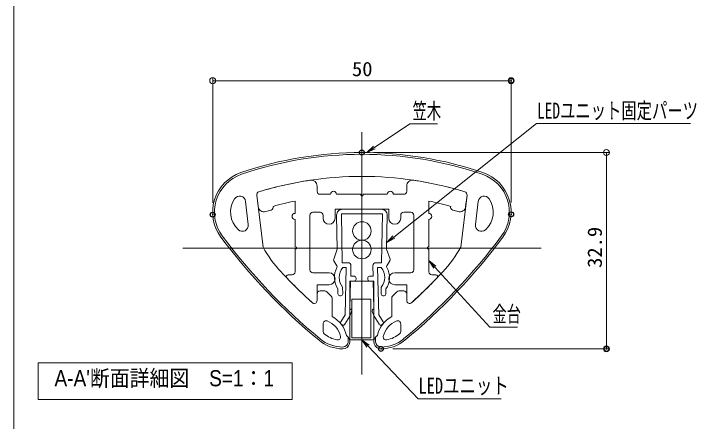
# Model space of a CAD drawing. Units: millimetres, scale not verified, with parts at other scales. Extents: x -600 to 600, y -416 to 415.
# Drawn here: x -599.9 to -250.2, y -210.9 to -6.2 of the extents above; entities that cross this region are included whole.
import ezdxf
from ezdxf.enums import TextEntityAlignment as Align

# ---------------------------------------------------------------- set-up
doc = ezdxf.new("R2010")
doc.units = ezdxf.units.MM
doc.header["$LTSCALE"] = 5
doc.header["$PDMODE"] = 32
doc.header["$PDSIZE"] = 2.5
for name, color, linetype, lineweight in [('0-0_zumenwaku', 2, 'Continuous', 9), ('0-2_center', 5, 'Continuous', 9), ('0-A_金台', 3, 'Continuous', 9), ('0-B_笠木', 4, 'Continuous', 9), ('0-D_sunpou', 1, 'Continuous', 9), ('0-E_0', 7, 'Continuous', 9), ('1-A_YEL_M', 2, 'Continuous', 9), ('1-B_BLU_M', 5, 'Continuous', 9), ('1-D_LED配線', 4, 'Continuous', 9), ('1-E_3', 2, 'Continuous', 9)]:
    doc.layers.add(name, color=color, linetype=linetype, lineweight=lineweight)
doc.layers.add('0-1_moji', color=2, linetype='Continuous')
doc.layers.add('0-F_DEFPOINTS', color=7, linetype='Continuous')
doc.styles.add('ＭＳ ゴシック', font='')
doc.styles.add('ＭＳ Ｐゴシック', font='')
doc.styles.get('ＭＳ ゴシック').set_extended_font_data('MS Gothic')
doc.styles.get('ＭＳ Ｐゴシック').set_extended_font_data('MS PGothic')

# ---------------------------------------------------------------- blocks, each defined once
blk = doc.blocks.new('_ORIGIN')
at = {"layer": '0-E_0', "color": 1}
blk.add_line((0, 0), (-5, 0), dxfattribs=at)
blk.add_circle((0, 0), 2.5, dxfattribs=at)
blk = doc.blocks.new('MLeader17')
at = {"layer": '0-D_sunpou', "color": 7}
blk.add_line((-425.116, -169.949), (-422.02, -173.215), dxfattribs=at)
at = {"layer": '0-D_sunpou'}
blk.add_line((-395.844, -199.687), (-355.176, -199.687), dxfattribs=at)
at = {"layer": '0-D_sunpou', "color": 7}
blk.add_lwpolyline([(-422.565, -173.731), (-425.116, -169.949), (-421.476, -172.699)], dxfattribs=at)
at = {"layer": '0-D_sunpou'}
blk.add_lwpolyline([(-422.02, -173.215), (-396.924, -199.687), (-395.844, -199.687)], dxfattribs=at)
at = {"layer": '0-D_sunpou', "color": 2, "style": 'ＭＳ ゴシック', "width": 0.75}
blk.add_text('LEDユニット', height=8.065, dxfattribs=at).set_placement((-396.694, -199.561), align=Align.BOTTOM_LEFT)
blk = doc.blocks.new('MLeader18')
at = {"layer": '0-D_sunpou'}
blk.add_line((-336.255, -61.232), (-259.981, -61.232), dxfattribs=at)
at = {"layer": '0-D_sunpou', "color": 7}
blk.add_line((-412.642, -121.169), (-409.121, -118.366), dxfattribs=at)
at = {"layer": '0-D_sunpou'}
blk.add_lwpolyline([(-409.121, -118.366), (-337.335, -61.232), (-336.255, -61.232)], dxfattribs=at)
at = {"layer": '0-D_sunpou', "color": 7}
blk.add_lwpolyline([(-408.654, -118.953), (-412.642, -121.169), (-409.588, -117.78)], dxfattribs=at)
at = {"layer": '0-D_sunpou', "color": 2, "style": 'ＭＳ ゴシック', "width": 0.7}
blk.add_text('LEDユニット固定パーツ', height=8.065, dxfattribs=at).set_placement((-337.105, -61.259), align=Align.BOTTOM_LEFT)
blk = doc.blocks.new('MLeader19')
at = {"layer": '0-D_sunpou', "color": 7}
blk.add_line((-391.516, -130.175), (-388.473, -133.49), dxfattribs=at)
at = {"layer": '0-D_sunpou'}
blk.add_line((-359.776, -163.579), (-346.962, -163.579), dxfattribs=at)
at = {"layer": '0-D_sunpou', "color": 7}
blk.add_lwpolyline([(-389.026, -133.997), (-391.516, -130.175), (-387.921, -132.983)], dxfattribs=at)
at = {"layer": '0-D_sunpou'}
blk.add_lwpolyline([(-388.473, -133.49), (-360.856, -163.579), (-359.776, -163.579)], dxfattribs=at)
at = {"layer": '0-D_sunpou', "color": 2, "style": 'ＭＳ ゴシック', "width": 0.65}
blk.add_text('金台', height=8.065, dxfattribs=at).set_placement((-359.506, -163.496), align=Align.BOTTOM_LEFT)
blk = doc.blocks.new('MLeader20')
at = {"layer": '0-D_sunpou'}
blk.add_line((-399.904, -61.383), (-387.09, -61.383), dxfattribs=at)
at = {"layer": '0-D_sunpou', "color": 7}
blk.add_line((-422.607, -75.892), (-418.871, -73.384), dxfattribs=at)
at = {"layer": '0-D_sunpou'}
blk.add_lwpolyline([(-418.871, -73.384), (-400.984, -61.383), (-399.904, -61.383)], dxfattribs=at)
at = {"layer": '0-D_sunpou', "color": 7}
blk.add_lwpolyline([(-418.453, -74.007), (-422.607, -75.892), (-419.288, -72.762)], dxfattribs=at)
at = {"layer": '0-D_sunpou', "color": 2, "style": 'ＭＳ ゴシック', "width": 0.65}
blk.add_text('笠木', height=8.065, dxfattribs=at).set_placement((-399.634, -61.426), align=Align.BOTTOM_LEFT)

msp = doc.modelspace()

# ---------------------------------------------------------------- linework, layer by layer
at = {"layer": '0-0_zumenwaku', "color": 6}
msp.add_lwpolyline([(-599.936, -415.533), (600.064, -415.533), (600.064, 415.467), (-599.936, 415.467)], close=True, dxfattribs=at)
at = {"layer": '0-2_center'}
for p, q in [((-425.116, -65.607), (-425.116, -187.512)), ((-515.116, -123.875), (-335.116, -123.875))]:
    msp.add_line(p, q, dxfattribs=at)
at = {"layer": '0-A_金台'}
for p, q in [((-447.616, -95.375), (-447.616, -92.762)), ((-402.616, -95.375), (-402.616, -92.762)), ((-477.93, -97.26), (-477.236, -103.045)), ((-440.866, -96.875), (-446.116, -96.875)), ((-425.716, -96.875), (-437.866, -96.875)), ((-425.716, -97.175), (-425.716, -96.875)), ((-424.516, -96.875), (-424.516, -97.175)), ((-412.366, -96.875), (-424.516, -96.875)), ((-404.116, -96.875), (-409.366, -96.875)), ((-372.302, -97.26), (-372.997, -103.045)), ((-458.716, -100.284), (-458.716, -106.475)), ((-391.516, -100.284), (-391.516, -106.475)), ((-438.616, -104.375), (-411.616, -104.375)), ((-438.616, -104.375), (-438.616, -108.875)), ((-411.616, -104.375), (-411.616, -108.875)), ((-451.216, -107.375), (-451.216, -134.848)), ((-446.116, -105.875), (-449.716, -105.875)), ((-444.616, -107.375), (-444.616, -108.875)), ((-405.616, -107.375), (-405.616, -108.875)), ((-404.116, -105.875), (-400.516, -105.875)), ((-399.016, -107.375), (-399.016, -134.848)), ((-458.716, -109.475), (-458.716, -123.275)), ((-391.516, -109.475), (-391.516, -123.275)), ((-458.416, -123.275), (-458.716, -123.275)), ((-458.716, -124.475), (-458.716, -135.875)), ((-458.416, -124.475), (-458.716, -124.475)), ((-391.816, -123.275), (-391.516, -123.275)), ((-391.816, -124.475), (-391.516, -124.475)), ((-391.516, -124.475), (-391.516, -135.875)), ((-449.716, -136.348), (-441.616, -136.348)), ((-400.516, -136.348), (-408.616, -136.348)), ((-462.211, -137.375), (-460.216, -137.375)), ((-388.021, -137.375), (-390.016, -137.375)), ((-447.616, -142.348), (-447.616, -150.228)), ((-447.616, -142.348), (-441.616, -142.348)), ((-402.616, -142.348), (-408.616, -142.348)), ((-402.616, -142.348), (-402.616, -150.228))]:
    msp.add_line(p, q, dxfattribs=at)
for centre, radius, start, end in [((-425.116, -264.146), 176.271, 98.46285, 107.07762), ((-450.616, -92.762), 3, 0, 98.46285), ((-399.616, -92.762), 3, 81.53715, 180), ((-425.116, -264.146), 176.271, 72.92238, 81.53715), ((-476.441, -97.081), 1.5, 107.07762, 186.84277), ((-446.116, -95.375), 1.5, 180, 270), ((-439.366, -96.875), 1.5, 0, 180), ((-425.116, -97.175), 0.6, 180, 0), ((-410.866, -96.875), 1.5, 0, 180), ((-404.116, -95.375), 1.5, 270, 0), ((-373.792, -97.081), 1.5, 353.15723, 72.92238), ((-425.116, -264.146), 167.271, 101.58792, 105.46319), ((-425.116, -264.146), 167.271, 74.53681, 78.41208), ((-474.257, -102.687), 3, 186.84277, 286.92797), ((-425.116, -264.146), 165.771, 105.97699, 106.92797), ((-471.158, -103.336), 1.5, 285.97699, 15.72009), ((-379.075, -103.336), 1.5, 164.27991, 254.02301), ((-425.116, -264.146), 165.771, 73.07203, 74.02301), ((-375.975, -102.687), 3, 253.07203, 353.15723), ((-458.716, -107.975), 1.5, 90, 270), ((-449.716, -107.375), 1.5, 90, 180), ((-446.116, -107.375), 1.5, 0, 90), ((-404.116, -107.375), 1.5, 90, 180), ((-400.516, -107.375), 1.5, 0, 90), ((-391.516, -107.975), 1.5, 270, 90), ((-441.616, -108.875), 3, 180, 270), ((-441.616, -108.875), 3, 270, 0), ((-408.616, -108.875), 3, 180, 270), ((-408.616, -108.875), 3, 270, 0), ((-458.416, -123.875), 0.6, 270, 90), ((-391.816, -123.875), 0.6, 90, 270), ((-460.216, -135.875), 1.5, 270, 0), ((-449.716, -134.848), 1.5, 180, 270), ((-441.616, -139.348), 3, 270, 90), ((-408.616, -139.348), 3, 90, 270), ((-400.516, -134.848), 1.5, 270, 0), ((-390.016, -135.875), 1.5, 180, 270), ((-462.211, -138.275), 0.9, 90, 223.90172), ((-255.347, 60.807), 288, 223.90172, 227.44224), ((-594.886, 60.807), 288, 312.55776, 316.09828), ((-388.021, -138.275), 0.9, 316.09828, 90), ((-449.116, -150.228), 1.5, 227.44224, 0), ((-401.116, -150.228), 1.5, 180, 312.55776)]:
    msp.add_arc(centre, radius, start, end, dxfattribs=at)
at = {"layer": '0-B_笠木'}
for p, q in [((-477.93, -97.26), (-474.796, -123.379)), ((-372.302, -97.26), (-375.437, -123.379)), ((-483.592, -100.431), (-482.188, -112.136)), ((-366.64, -100.431), (-368.045, -112.136)), ((-446.116, -145.475), (-443.737, -145.475)), ((-442.677, -145.914), (-440.556, -148.036)), ((-407.556, -145.914), (-409.677, -148.036)), ((-404.116, -145.475), (-406.495, -145.475)), ((-447.616, -146.975), (-447.616, -150.228)), ((-440.116, -158.375), (-440.116, -149.096)), ((-410.116, -158.375), (-410.116, -149.096)), ((-402.616, -146.975), (-402.616, -150.228)), ((-444.616, -161.958), (-444.616, -165.809)), ((-405.616, -161.958), (-405.616, -165.809))]:
    msp.add_line(p, q, dxfattribs=at)
at = {"layer": '0-B_笠木', "color": 5}
for p, q in [((-432.016, -170.975), (-432.016, -168.594)), ((-418.216, -170.975), (-418.216, -168.594))]:
    msp.add_line(p, q, dxfattribs=at)
at = {"layer": '0-B_笠木'}
for centre, radius, start, end in [((-425.116, -264.146), 188.271, 71.16589, 108.83411), ((-479.116, -105.831), 21, 108.83411, 216.67455), ((-371.116, -105.831), 21, 323.32545, 71.16589), ((-425.116, -264.146), 176.271, 72.92238, 107.07762), ((-486.571, -100.789), 3, 6.84277, 145.92679), ((-476.441, -97.081), 1.5, 107.07762, 186.84277), ((-373.792, -97.081), 1.5, 353.15723, 72.92238), ((-363.661, -100.789), 3, 34.07321, 173.15723), ((-479.116, -105.831), 12, 145.92679, 227.75875), ((-371.116, -105.831), 12, 312.24125, 34.07321), ((-485.166, -112.494), 3, 227.75875, 6.84277), ((-365.066, -112.494), 3, 173.15723, 312.24125), ((-255.347, 60.807), 300, 216.67455, 230.37673), ((-594.886, 60.807), 300, 309.62327, 323.32545), ((-420.059, -93.197), 62.506, 208.87217, 223.07572), ((-430.173, -93.197), 62.506, 316.92428, 331.12783), ((-255.347, 60.807), 288, 223.07572, 227.44224), ((-594.886, 60.807), 288, 312.55776, 316.92428), ((-446.116, -146.975), 1.5, 90, 180), ((-443.737, -146.975), 1.5, 45, 90), ((-406.495, -146.975), 1.5, 90, 135), ((-404.116, -146.975), 1.5, 0, 90), ((-449.116, -150.228), 1.5, 227.44224, 0), ((-441.616, -149.096), 1.5, 360, 45), ((-408.616, -149.096), 1.5, 135, 180), ((-401.116, -150.228), 1.5, 180, 312.55776), ((-443.116, -161.958), 1.5, 69.23596, 180), ((-446.413, -170.654), 10.8, 12.71205, 69.23596), ((-446.413, -170.654), 13.8, 11.64862, 62.85093), ((-403.819, -170.654), 13.8, 117.14907, 168.35138), ((-403.819, -170.654), 10.8, 110.76404, 167.28795), ((-407.116, -161.958), 1.5, 0, 110.76404), ((-443.116, -165.809), 1.5, 180, 229.8988), ((-434.716, -155.834), 14.541, 229.8988, 258.38741), ((-434.716, -170.975), 3.6, 54.31467, 59.65498), ((-415.516, -170.975), 3.6, 120.34502, 125.68533), ((-415.516, -155.834), 14.541, 281.61259, 310.1012), ((-407.116, -165.809), 1.5, 310.1012, 0), ((-434.716, -155.834), 18.741, 230.37673, 270.00001), ((-437.341, -168.608), 1.5, 258.38741, 12.71205), ((-434.716, -170.975), 3.6, 270.00001, 54.31467), ((-415.516, -170.975), 3.6, 125.68533, 269.99999), ((-415.516, -155.834), 18.741, 269.99999, 309.62327), ((-412.891, -168.608), 1.5, 167.28795, 281.61259)]:
    msp.add_arc(centre, radius, start, end, dxfattribs=at)
at = {"layer": '0-B_笠木', "color": 5}
for centre, radius, start, end in [((-425.116, -264.146), 187.371, 71.16589, 108.83411), ((-479.116, -105.831), 20.1, 108.83411, 216.67455), ((-371.116, -105.831), 20.1, 323.32545, 71.16589), ((-255.347, 60.807), 299.1, 216.67455, 230.37673), ((-594.886, 60.807), 299.1, 309.62327, 323.32545), ((-434.716, -155.834), 17.841, 230.37673, 270.00001), ((-434.716, -170.975), 2.7, 270.00001, 360), ((-415.516, -170.975), 2.7, 180, 269.99999), ((-415.516, -155.834), 17.841, 269.99999, 309.62327)]:
    msp.add_arc(centre, radius, start, end, dxfattribs=at)
at = {"layer": '0-D_sunpou'}
for p, q in [((-500.078, -101.1), (-500.078, -38.271)), ((-350.146, -100.955), (-350.146, -38.271)), ((-497.078, -39.771), (-353.146, -39.771)), ((-419.116, -75.875), (-300.781, -75.875)), ((-302.281, -78.875), (-302.281, -171.575)), ((-409.516, -174.575), (-300.781, -174.575))]:
    msp.add_line(p, q, dxfattribs=at)
at = {"layer": '0-F_DEFPOINTS'}
for p in [(-350.146, -39.771), (-425.116, -75.875), (-500.078, -107.1), (-350.146, -106.955), (-415.516, -174.575), (-302.281, -174.575)]:
    msp.add_point(p, dxfattribs=at)
at = {"layer": '1-A_YEL_M'}
for p, q in [((-434.816, -104.375), (-415.416, -104.375)), ((-437.816, -107.424), (-437.535, -124.507)), ((-435.426, -106.775), (-435.023, -131.332)), ((-435.426, -106.775), (-414.806, -106.775)), ((-414.806, -106.775), (-415.209, -131.332)), ((-412.416, -107.424), (-412.697, -124.507)), ((-439.263, -129.508), (-437.535, -124.507)), ((-410.969, -129.508), (-412.697, -124.507)), ((-439.185, -130.263), (-437.665, -132.81)), ((-435.023, -131.332), (-432.131, -131.284)), ((-430.606, -132.819), (-430.728, -137.997)), ((-419.626, -132.819), (-419.504, -137.997)), ((-415.209, -131.332), (-418.102, -131.284)), ((-411.047, -130.263), (-412.567, -132.81)), ((-434.771, -133.728), (-433.028, -133.699)), ((-433.028, -133.699), (-433.586, -157.396)), ((-415.461, -133.728), (-417.205, -133.699)), ((-417.205, -133.699), (-416.647, -157.396)), ((-430.728, -137.997), (-428.887, -138.073)), ((-428.025, -139.009), (-428.049, -139.608)), ((-422.208, -139.009), (-422.183, -139.608)), ((-419.504, -137.997), (-421.345, -138.073)), ((-430.785, -140.397), (-431.117, -154.493)), ((-430.785, -140.397), (-428.985, -140.471)), ((-419.448, -140.397), (-421.247, -140.471)), ((-419.448, -140.397), (-419.116, -154.493)), ((-437.209, -144.39), (-437.166, -146.969)), ((-434.822, -143.588), (-434.767, -146.93)), ((-415.411, -143.588), (-415.466, -146.93)), ((-413.024, -144.39), (-413.066, -146.969)), ((-436.252, -147.854), (-435.652, -147.844)), ((-413.981, -147.854), (-414.581, -147.844)), ((-431.201, -158.096), (-430.296, -155.712)), ((-419.031, -158.096), (-419.936, -155.712)), ((-435.771, -160.983), (-433.586, -157.396)), ((-433.721, -162.232), (-431.201, -158.096)), ((-416.511, -162.232), (-419.031, -158.096)), ((-414.462, -160.983), (-416.647, -157.396)), ((-435.47, -162.22), (-434.958, -162.532)), ((-414.762, -162.22), (-415.275, -162.532))]:
    msp.add_line(p, q, dxfattribs=at)
for centre, radius, start, end in [((-434.816, -107.375), 3, 90, 180.94132), ((-415.416, -107.375), 3, 359.05868, 90), ((-438.412, -129.802), 0.9, 160.94132, 210.82877), ((-438.438, -133.271), 0.9, 330.8094, 30.82877), ((-432.106, -132.784), 1.5, 358.65139, 90.94132), ((-418.126, -132.784), 1.5, 89.05868, 181.34861), ((-411.794, -133.271), 0.9, 149.17123, 209.1906), ((-411.82, -129.802), 0.9, 329.17123, 19.05868), ((-428.74, -138.689), 10.209, 150.8094, 213.95011), ((-428.74, -138.689), 7.809, 140.55954, 218.85107), ((-421.492, -138.689), 7.809, 321.14893, 39.44046), ((-421.492, -138.689), 10.209, 326.04989, 29.1906), ((-428.949, -139.571), 0.9, 267.65139, 357.65139), ((-428.924, -138.972), 0.9, 357.65139, 87.65139), ((-421.308, -138.972), 0.9, 92.34861, 182.34861), ((-421.284, -139.571), 0.9, 182.34861, 272.34861), ((-436.266, -146.954), 0.9, 180.94132, 270.94132), ((-435.667, -146.944), 0.9, 270.94132, 0.94132), ((-414.566, -146.944), 0.9, 179.05868, 269.05868), ((-413.966, -146.954), 0.9, 269.05868, 359.05868), ((-431.137, -155.393), 0.9, 339.20203, 88.67102), ((-419.095, -155.393), 0.9, 91.32898, 200.79797), ((-435.002, -161.451), 0.9, 148.65139, 238.65139), ((-434.49, -161.764), 0.9, 238.65139, 328.65139), ((-415.743, -161.764), 0.9, 211.34861, 301.34861), ((-415.23, -161.451), 0.9, 301.34861, 31.34861)]:
    msp.add_arc(centre, radius, start, end, dxfattribs=at)
at = {"layer": '1-B_BLU_M'}
for p, q in [((-419.116, -140.549), (-431.116, -140.549)), ((-431.116, -140.549), (-431.116, -169.949)), ((-419.116, -169.949), (-419.116, -140.549)), ((-430.216, -149.549), (-430.216, -169.049)), ((-420.616, -149.549), (-430.216, -149.549)), ((-420.616, -169.049), (-420.616, -149.549)), ((-431.116, -169.949), (-419.116, -169.949)), ((-430.216, -169.049), (-420.616, -169.049))]:
    msp.add_line(p, q, dxfattribs=at)
at = {"layer": '1-D_LED配線'}
for centre in [(-425.116, -115.325), (-425.116, -124.625)]:
    msp.add_circle(centre, 4.65, dxfattribs=at)
at = {"layer": '1-E_3'}
msp.add_lwpolyline([(-587.68, -181.62), (-460.107, -181.62), (-460.107, -200.029), (-587.68, -200.029)], close=True, dxfattribs=at)

# ---------------------------------------------------------------- block references
at = {"layer": '0-D_sunpou', "xscale": 0.6, "yscale": 0.6}
for p, rotation in [((-500.078, -39.771), 180), ((-302.281, -75.875), 90), ((-302.281, -174.575), 270)]:
    msp.add_blockref('_ORIGIN', p, dxfattribs=dict(at, rotation=rotation))
msp.add_blockref('_ORIGIN', (-350.146, -39.771), dxfattribs=at)
at = {"layer": '0-D_sunpou'}
for name in ['MLeader20', 'MLeader18', 'MLeader19', 'MLeader17']:
    msp.add_blockref(name, (0, 0), dxfattribs=at)

# ---------------------------------------------------------------- texts
at = {"layer": '0-1_moji', "style": 'ＭＳ Ｐゴシック', "width": 0.9}
msp.add_text("A-A'断面詳細図\u3000S=1：1", height=8.134, dxfattribs=at).set_placement((-579.564, -195.833), align=Align.BOTTOM_LEFT)
at = {"layer": '0-D_sunpou', "color": 2, "style": 'ＭＳ ゴシック', "width": 1.05}
msp.add_text('50', height=7.221, dxfattribs=at).set_placement((-430.112, -39.659), align=Align.BOTTOM_LEFT)
msp.add_text('32.9', height=7.221, rotation=90, dxfattribs=at).set_placement((-302.394, -133.85), align=Align.BOTTOM_LEFT)

doc.saveas('drawing.dxf')
